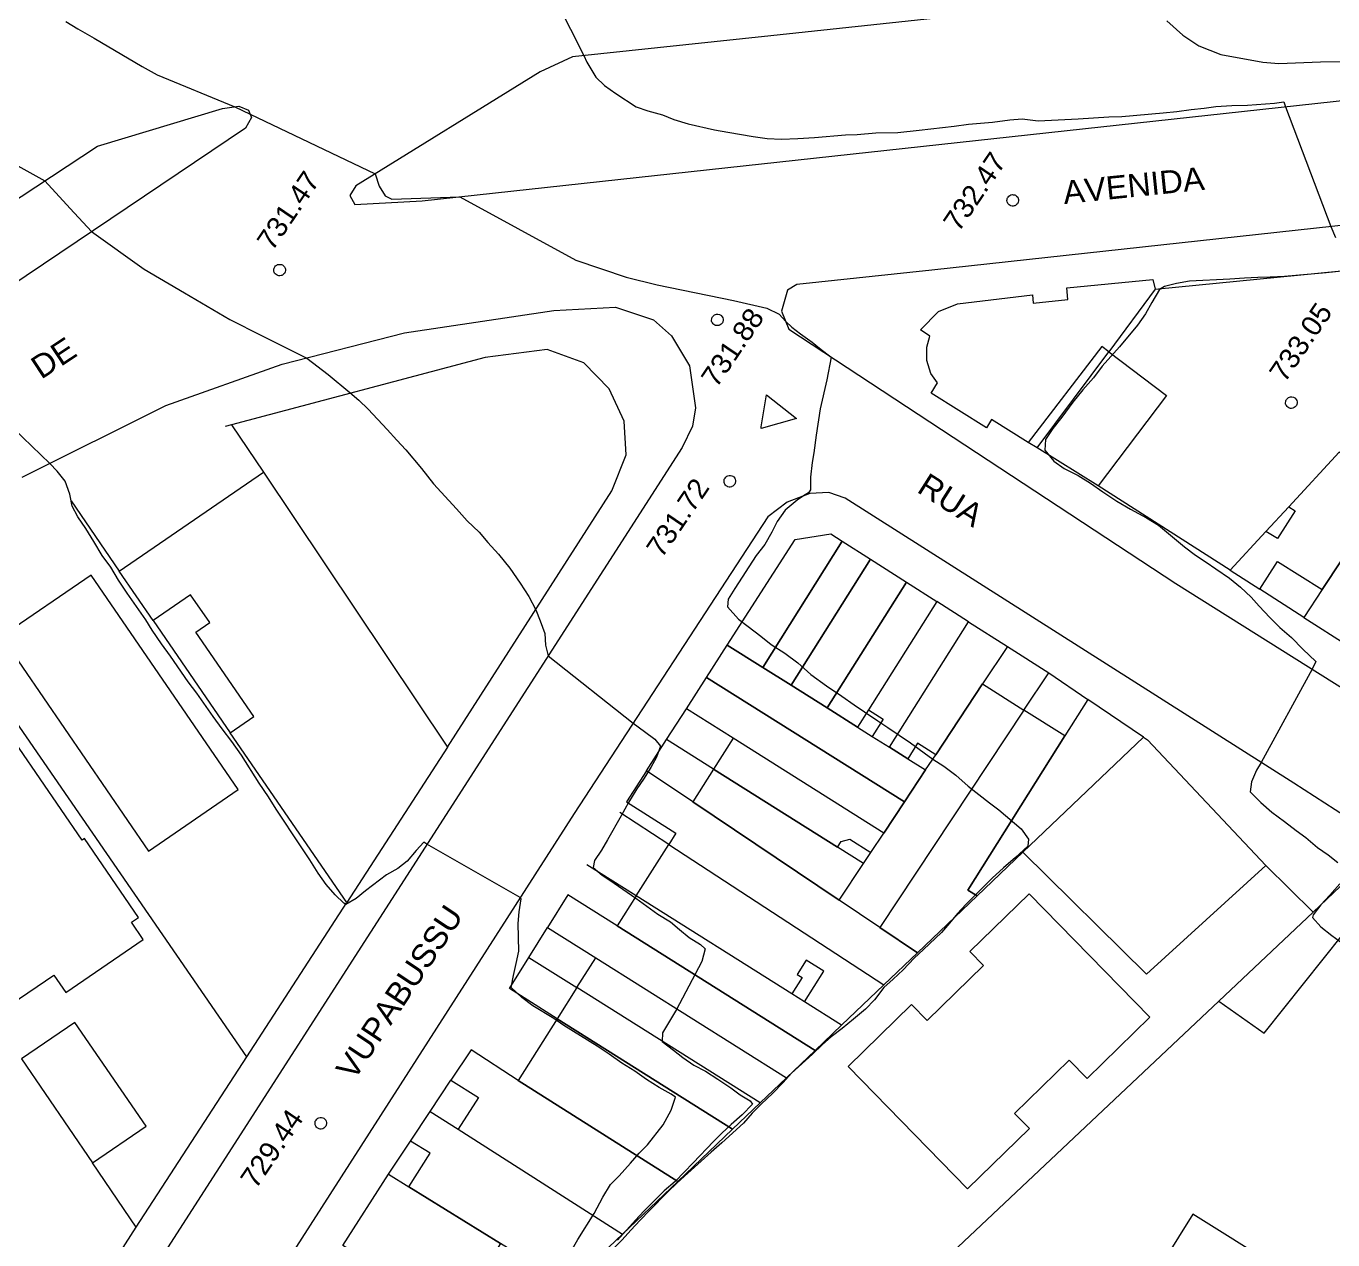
# Model space of a CAD drawing. Header units: metres. Extents: x 325024 to 7190115, y 7391967 to 10157759.
# Drawn here: x 325251.8 to 325364.8, y 7392872.3 to 7392977.3 of the extents above; entities that cross this region are included whole.
import ezdxf
from ezdxf.enums import TextEntityAlignment as Align

# ---------------------------------------------------------------- set-up
doc = ezdxf.new("R2010")
doc.units = ezdxf.units.M
doc.layers.get('0').update_dxf_attribs({"lineweight": 18})
for name, color, linetype, lineweight in [('100_SIST_VIARIO_MEIO_FIO', 1, 'Continuous', 18), ('108_SEP_FIS_CANT_CENT_ILHA', 7, 'Continuous', 18), ('144_P_DUPLA_ASF_TOP', 7, 'Continuous', 18), ('160_P_SIMP_ASF_TOP', 7, 'Continuous', 18), ('206_MURO_E_MURO_ARRIMO', 7, 'Continuous', 18), ('214_PROJ_BEIRAL_EDIF', 10, 'Continuous', 18), ('600_CURVA_MESTRA', 14, 'Continuous', 18), ('604_CURVA_INTERM', 7, 'Continuous', 18), ('606_PTO_COTADO', 7, 'Continuous', 18), ('608_PTO_COTADO_INTERVIA', 1, 'Continuous', 18)]:
    doc.layers.add(name, color=color, linetype=linetype, lineweight=lineweight)
doc.styles.add('Style-Arial', font='arial.ttf', dxfattribs={"height": 1.75})

# ---------------------------------------------------------------- blocks, each defined once
blk = doc.blocks.new('SP09')
at = {"color": 0, "linetype": 'Continuous'}
blk.add_lwpolyline([(-0.03, -0.51), (-0.14, -0.49), (-0.24, -0.46), (-0.31, -0.42), (-0.35, -0.39), (-0.42, -0.31), (-0.47, -0.24), (-0.51, -0.15), (-0.52, -0.09), (-0.52, 0.03), (-0.51, 0.11), (-0.48, 0.2), (-0.44, 0.27), (-0.4, 0.33), (-0.32, 0.39), (-0.23, 0.44), (-0.15, 0.48), (-0.1, 0.48), (-0.03, 0.48), (0.08, 0.48), (0.19, 0.44), (0.27, 0.4), (0.35, 0.32), (0.41, 0.23), (0.46, 0.11), (0.48, 0.03), (0.48, -0.03), (0.47, -0.08), (0.44, -0.21), (0.38, -0.3), (0.31, -0.38), (0.23, -0.44), (0.1, -0.49), (0.02, -0.51)], close=True, dxfattribs=at)
blk = doc.blocks.new('SP10')
at = {"color": 0, "linetype": 'Continuous'}
blk.add_lwpolyline([(-0.03, -0.51), (-0.14, -0.49), (-0.24, -0.46), (-0.31, -0.42), (-0.35, -0.39), (-0.42, -0.31), (-0.47, -0.24), (-0.51, -0.15), (-0.52, -0.09), (-0.52, 0.03), (-0.51, 0.11), (-0.48, 0.2), (-0.44, 0.27), (-0.4, 0.33), (-0.32, 0.39), (-0.23, 0.44), (-0.15, 0.48), (-0.1, 0.48), (-0.03, 0.48), (0.08, 0.48), (0.19, 0.44), (0.27, 0.4), (0.35, 0.32), (0.41, 0.23), (0.46, 0.11), (0.48, 0.03), (0.48, -0.03), (0.47, -0.08), (0.44, -0.21), (0.38, -0.3), (0.31, -0.38), (0.23, -0.44), (0.1, -0.49), (0.02, -0.51)], close=True, dxfattribs=at)

msp = doc.modelspace()

# ---------------------------------------------------------------- linework, layer by layer
at = {"layer": '100_SIST_VIARIO_MEIO_FIO'}
for points in [[(325366.519, 7392960.148), (325330.084, 7392956.172), (325318.438, 7392954.908), (325317.631, 7392954.436), (325317.087, 7392952.608), (325317.741, 7392951.059), (325351.198, 7392929.073), (325369.4, 7392917.613)], [(325251.46, 7392938.255), (325263.872, 7392944.457), (325273.92, 7392948.019), (325284.497, 7392950.746), (325297.403, 7392952.682), (325302.751, 7392952.948), (325306.042, 7392951.866), (325307.6, 7392950.469), (325309.138, 7392947.88), (325309.669, 7392944.258), (325309.399, 7392942.659), (325308.505, 7392940.815), (325248.039, 7392846.835)], [(325429.275, 7392867.985), (325361.398, 7392911.796), (325322.598, 7392936.438), (325321.202, 7392936.93), (325319.561, 7392936.852), (325317.594, 7392936.097), (325315.909, 7392934.829), (325299.178, 7392909.174), (325256.2, 7392842.177), (325250.85, 7392833.928)]]:
    msp.add_lwpolyline(points, dxfattribs=at)
at = {"layer": '108_SEP_FIS_CANT_CENT_ILHA'}
for points in [[(325469.233, 7392987.113), (325463.258, 7392989.97), (325457.76, 7392991.32), (325449.199, 7392990.962), (325369.61, 7392982.148), (325316.188, 7392976.422), (325299.021, 7392974.606), (325296.246, 7392973.322), (325280.309, 7392963.457), (325279.786, 7392962.615), (325280.214, 7392961.844), (325286.047, 7392962.146), (325374.047, 7392971.746), (325442.184, 7392979.221), (325470.93, 7392982.921), (325472.001, 7392983.332), (325472.352, 7392984.306), (325471.456, 7392985.495)], [(325154.772, 7392895.141), (325154.422, 7392896.653), (325166.552, 7392905.49), (325242.04, 7392956.391), (325257.953, 7392966.883), (325268.766, 7392970.136), (325270.198, 7392970.344), (325271.01, 7392969.999), (325271.279, 7392969.357), (325270.769, 7392968.449), (325161.552, 7392894.916), (325158.419, 7392893.449), (325156.17, 7392893.951)], [(325315.337, 7392942.628), (325315.801, 7392945.369), (325318.399, 7392943.344), (325315.336, 7392942.482)]]:
    msp.add_lwpolyline(points, close=True, dxfattribs=at)
at = {"layer": '206_MURO_E_MURO_ARRIMO'}
for p, q in [((325349.415, 7392954.504), (325381.266, 7392957.659)), ((325269.554, 7392942.796), (325268.995, 7392942.648)), ((325339.191, 7392940.802), (325338.435, 7392941.272)), ((325355.88, 7392930.223), (325344.482, 7392937.512)), ((325362.26, 7392926.143), (325358.463, 7392928.571)), ((325336.633, 7392923.621), (325340.202, 7392921.344)), ((325340.202, 7392921.344), (325343.584, 7392919.043)), ((325307.168, 7392915.568), (325308.881, 7392918.236)), ((325348.389, 7392915.774), (325348.728, 7392915.544)), ((325305.431, 7392912.864), (325307.168, 7392915.568)), ((325348.728, 7392915.544), (325358.98, 7392904.684)), ((325363.073, 7392900.639), (325366.592, 7392903.994)), ((325270.864, 7392888.134), (325279.512, 7392901.476)), ((325295.253, 7392896.742), (325296.866, 7392899.329)), ((325293.572, 7392894.045), (325295.253, 7392896.742)), ((325261.322, 7392873.415), (325270.864, 7392888.134)), ((325286.733, 7392883.426), (325288.523, 7392886.12)), ((325283.125, 7392877.994), (325285.032, 7392880.864)), ((325257.227, 7392867.097), (325261.322, 7392873.415))]:
    msp.add_line(p, q, dxfattribs=at)
for points in [[(325255.679, 7392936.208), (325259.849, 7392930.131)], [(325360.947, 7392935.7), (325358.984, 7392933.578)], [(325270.864, 7392888.134), (325243.318, 7392928.131)], [(325262.772, 7392925.871), (325269.432, 7392916.166)], [(325338.065, 7392918.122), (325340.202, 7392921.344)], [(325311.221, 7392913.016), (325307.168, 7392915.568)], [(325307.349, 7392906.506), (325303.128, 7392909.266)], [(325304.532, 7392902.058), (325300.266, 7392904.744)], [(325295.253, 7392896.742), (325299.411, 7392894.125)], [(325297.699, 7392891.424), (325293.572, 7392894.045)], [(325261.322, 7392873.415), (325257.535, 7392878.972)]]:
    msp.add_lwpolyline(points, dxfattribs=at)
at = {"layer": '214_PROJ_BEIRAL_EDIF'}
for points in [[(325345.388, 7392949.106), (325344.787, 7392949.56), (325338.435, 7392941.272), (325335.267, 7392943.242), (325334.813, 7392942.515), (325330.04, 7392945.512), (325330.595, 7392946.425), (325330.011, 7392947.235), (325329.669, 7392948.35), (325329.661, 7392949.515), (325329.938, 7392950.441), (325329.114, 7392951.007), (325330.684, 7392952.601), (325332.304, 7392953.242), (325338.814, 7392954.031), (325338.866, 7392953.318), (325341.842, 7392953.63), (325341.77, 7392954.619), (325349.214, 7392955.354), (325349.415, 7392954.504)], [(325272.311, 7392938.683), (325288.234, 7392914.93), (325302.42, 7392937.093), (325303.682, 7392940.198), (325303.507, 7392943.098), (325302.208, 7392945.909), (325300.009, 7392948.153), (325296.847, 7392949.303), (325291.493, 7392948.623), (325269.554, 7392942.796)], [(325345.388, 7392949.106), (325350.379, 7392945.338), (325344.482, 7392937.512), (325339.191, 7392940.802)], [(325358.984, 7392933.578), (325355.88, 7392930.223), (325358.463, 7392928.571), (325359.979, 7392930.978), (325363.846, 7392928.541), (325372.573, 7392941.729), (325368.687, 7392944.064), (325366.482, 7392941.681), (325369.012, 7392940.087), (325368.106, 7392938.648), (325365.307, 7392940.411), (325360.947, 7392935.7), (325361.494, 7392935.355), (325359.979, 7392932.951)], [(325367.635, 7392926.058), (325373.284, 7392935.143), (325374.397, 7392936.932), (325376.072, 7392939.627), (325375.155, 7392940.178), (325372.573, 7392941.729), (325363.846, 7392928.541), (325362.26, 7392926.143), (325366.144, 7392923.659)], [(325269.432, 7392916.166), (325271.477, 7392917.57), (325266.465, 7392924.874), (325267.663, 7392925.696), (325266.015, 7392928.097), (325262.772, 7392925.871), (325259.849, 7392930.131), (325272.311, 7392938.683), (325288.234, 7392914.93), (325279.512, 7392901.476)], [(325312.416, 7392923.74), (325318.272, 7392932.86), (325321.359, 7392933.369), (325322.352, 7392932.736), (325315.476, 7392921.814)], [(325315.476, 7392921.814), (325322.352, 7392932.736), (325324.794, 7392931.177), (325317.927, 7392920.27)], [(325327.894, 7392929.198), (325321.04, 7392918.311), (325317.927, 7392920.27), (325324.794, 7392931.177)], [(325249.653, 7392924.481), (325262.384, 7392905.929), (325270.135, 7392911.248), (325257.405, 7392929.8)], [(325324.615, 7392918.145), (325323.675, 7392916.652), (325321.04, 7392918.311), (325327.894, 7392929.198), (325330.519, 7392927.523)], [(325324.615, 7392918.145), (325325.887, 7392917.338), (325324.946, 7392915.852), (325326.446, 7392914.907), (325333.28, 7392925.762), (325330.519, 7392927.523)], [(325328.02, 7392913.917), (325326.446, 7392914.907), (325333.28, 7392925.762), (325336.633, 7392923.621), (325334.489, 7392920.387), (325330.433, 7392914.268), (325328.869, 7392915.258)], [(325324.946, 7392915.852), (325326.446, 7392914.907), (325328.02, 7392913.917), (325329.558, 7392912.948), (325327.723, 7392910.182), (325310.622, 7392920.948), (325312.416, 7392923.74), (325315.476, 7392921.814), (325317.927, 7392920.27), (325321.04, 7392918.311), (325323.675, 7392916.652)], [(325235.05, 7392916.404), (325244.804, 7392902.19), (325244.384, 7392901.901), (325245.208, 7392900.701), (325244.35, 7392900.112), (325249.373, 7392892.791), (325250.099, 7392893.289), (325250.515, 7392892.684), (325254.194, 7392895.209), (325255.224, 7392893.708), (325261.914, 7392898.299), (325260.901, 7392899.774), (325261.524, 7392900.202), (325256.848, 7392907.017), (325256.639, 7392906.874), (325249.355, 7392917.489), (325248.973, 7392917.227), (325244.899, 7392923.164)], [(325312.917, 7392915.694), (325308.881, 7392918.236), (325310.622, 7392920.948), (325327.723, 7392910.182), (325325.942, 7392907.494)], [(325330.433, 7392914.268), (325334.489, 7392920.387), (325338.065, 7392918.122), (325325.607, 7392899.336), (325322.094, 7392901.691), (325324.19, 7392904.852), (325324.826, 7392905.812), (325325.942, 7392907.494), (325327.723, 7392910.182), (325329.558, 7392912.948)], [(325341.596, 7392915.886), (325333.204, 7392902.556), (325334.006, 7392902.051), (325337.967, 7392905.829), (325348.389, 7392915.774), (325343.584, 7392919.043)], [(325341.596, 7392915.886), (325338.065, 7392918.122), (325325.607, 7392899.336), (325328.869, 7392897.149), (325334.006, 7392902.051), (325333.204, 7392902.556)], [(325325.942, 7392907.494), (325312.917, 7392915.694), (325311.221, 7392913.016), (325321.945, 7392906.265), (325322.26, 7392906.763), (325323.015, 7392906.959), (325324.826, 7392905.812)], [(325307.349, 7392906.506), (325325.94, 7392894.355), (325328.869, 7392897.149), (325325.607, 7392899.336), (325322.094, 7392901.691), (325309.427, 7392910.185), (325305.431, 7392912.864), (325303.708, 7392910.181), (325307.968, 7392907.483)], [(325309.427, 7392910.185), (325322.094, 7392901.691), (325324.19, 7392904.852), (325321.945, 7392906.265), (325311.221, 7392913.016)], [(325298.75, 7392868.33), (325296.618, 7392865.888), (325301.237, 7392862.576), (325305.164, 7392859.759), (325306.761, 7392861.497), (325307.532, 7392860.891), (325311.981, 7392857.396), (325314.809, 7392855.174), (325354.908, 7392892.947), (325363.073, 7392900.639), (325358.98, 7392904.684), (325348.664, 7392895.284), (325337.967, 7392905.829), (325334.006, 7392902.051), (325328.869, 7392897.149), (325325.94, 7392894.355), (325322.294, 7392890.876), (325320.014, 7392888.701), (325317.523, 7392886.325), (325315.249, 7392884.154), (325312.863, 7392881.878), (325308.136, 7392877.368), (325303.362, 7392872.813), (325299.187, 7392868.83)], [(325307.349, 7392906.506), (325325.94, 7392894.355), (325322.294, 7392890.876), (325319.09, 7392892.894), (325320.769, 7392895.545), (325319.242, 7392896.512), (325318.459, 7392895.274), (325318.881, 7392895.007), (325317.983, 7392893.59), (325304.532, 7392902.058)], [(325296.866, 7392899.329), (325301.042, 7392896.701), (325317.523, 7392886.325), (325320.014, 7392888.701), (325302.897, 7392899.477), (325298.632, 7392902.162)], [(325302.897, 7392899.477), (325320.014, 7392888.701), (325322.294, 7392890.876), (325319.09, 7392892.894), (325317.983, 7392893.59), (325304.532, 7392902.058)], [(325322.857, 7392887.32), (325328.336, 7392892.667), (325329.686, 7392891.284), (325334.552, 7392896.033), (325333.376, 7392897.238), (325338.51, 7392902.247), (325348.937, 7392891.561), (325343.52, 7392886.276), (325341.977, 7392887.857), (325337.257, 7392883.252), (325338.533, 7392881.945), (325333.191, 7392876.731)], [(325354.908, 7392892.947), (325358.817, 7392890.191), (325365.628, 7392898.716), (325379.557, 7392890.359), (325373.812, 7392881.06), (325376.823, 7392879.209), (325342.101, 7392824.814), (325336.603, 7392826.853), (325324.613, 7392831.312), (325320.572, 7392832.815), (325321.555, 7392833.964), (325324.053, 7392836.884), (325318.769, 7392840.59), (325315.264, 7392843.049), (325311.777, 7392845.496), (325307.626, 7392848.408), (325309.213, 7392849.902), (325314.809, 7392855.174)], [(325299.411, 7392894.125), (325301.042, 7392896.701), (325317.523, 7392886.325), (325315.249, 7392884.154)], [(325299.411, 7392894.125), (325297.699, 7392891.424), (325312.863, 7392881.878), (325315.249, 7392884.154)], [(325251.405, 7392887.966), (325257.535, 7392878.972), (325262.164, 7392882.148), (325256.005, 7392891.123)], [(325297.699, 7392891.424), (325294.328, 7392886.101), (325308.136, 7392877.368), (325312.863, 7392881.878)], [(325290.271, 7392888.753), (325288.523, 7392886.12), (325290.891, 7392884.621), (325289.155, 7392881.88), (325303.362, 7392872.813), (325308.136, 7392877.368), (325294.328, 7392886.101)], [(325298.75, 7392868.33), (325295.843, 7392870.128), (325292.814, 7392872.002), (325284.883, 7392876.907), (325286.714, 7392879.799), (325285.032, 7392880.864), (325286.733, 7392883.426), (325289.155, 7392881.88), (325303.362, 7392872.813), (325299.187, 7392868.83)], [(325288.852, 7392865.746), (325279.166, 7392871.82), (325283.125, 7392877.994), (325284.883, 7392876.907), (325292.814, 7392872.002)]]:
    msp.add_lwpolyline(points, close=True, dxfattribs=at)
msp.add_lwpolyline([(325359.906, 7392870.024), (325352.663, 7392874.531), (325346.191, 7392864.132)], dxfattribs=at)
at = {"layer": '600_CURVA_MESTRA', "elevation": 730}
msp.add_lwpolyline([(325298.913, 7392871.335), (325299.506, 7392872.343), (325300.902, 7392874.591), (325301.656, 7392876.009), (325302.31, 7392877.092), (325303.062, 7392877.863), (325304.056, 7392878.946), (325304.781, 7392879.805), (325305.501, 7392880.535), (325306.866, 7392882.266), (325307.57, 7392883.527), (325307.945, 7392884.661), (325307.565, 7392884.927), (325306.518, 7392885.485), (325305.437, 7392886.187), (325304.427, 7392886.916), (325303.304, 7392887.589), (325302.208, 7392888.374), (325301.169, 7392889.058), (325298.282, 7392890.849), (325297.408, 7392891.443), (325295.591, 7392892.55), (325294.645, 7392893.262), (325293.738, 7392894.14), (325293.937, 7392895.178), (325294.174, 7392896.225), (325294.386, 7392897.286), (325294.334, 7392899.666), (325294.418, 7392900.67), (325294.584, 7392901.798), (325294.515, 7392901.905), (325286.452, 7392906.538), (325286.171, 7392906.702), (325285.526, 7392905.97), (325284.737, 7392905.047), (325283.935, 7392904.44), (325282.952, 7392903.879), (325281.137, 7392902.505), (325280.325, 7392901.841), (325279.447, 7392901.315), (325279.254, 7392901.434), (325278.504, 7392902.152), (325277.749, 7392903.046), (325277.043, 7392904.035), (325276.327, 7392905.17), (325275.524, 7392906.399), (325273.415, 7392909.559), (325272.751, 7392910.621), (325271.938, 7392911.81), (325270.415, 7392914.218), (325269.579, 7392915.407), (325268.738, 7392916.513), (325267.976, 7392917.563), (325266.567, 7392919.59), (325265.81, 7392920.553), (325264.289, 7392922.772), (325263.509, 7392923.848), (325262.685, 7392925.024), (325262.148, 7392925.928), (325260.542, 7392928.229), (325259.79, 7392929.367), (325259.107, 7392930.495), (325258.382, 7392931.496), (325257.639, 7392932.697), (325256.969, 7392933.832), (325256.274, 7392934.842), (325255.787, 7392935.763), (325255.561, 7392936.789), (325255.158, 7392937.921), (325254.486, 7392938.795), (325253.832, 7392939.44), (325250.739, 7392942.442)], dxfattribs=at)
at = {"layer": '604_CURVA_INTERM', "flags": 128}
for points, elevation in [([(325294.179, 7392986.247), (325300.019, 7392974.711), (325300.276, 7392974.146), (325301.062, 7392972.837), (325301.792, 7392972.125), (325302.764, 7392971.44), (325304.523, 7392970.297), (325305.557, 7392969.949), (325306.826, 7392969.587), (325307.805, 7392969.19), (325309.037, 7392968.812), (325311.307, 7392968.301), (325312.45, 7392968.08), (325314.664, 7392967.72), (325315.873, 7392967.553), (325317.113, 7392967.487), (325318.511, 7392967.535), (325319.943, 7392967.623), (325322.624, 7392967.867), (325323.654, 7392967.889), (325325.259, 7392968.026), (325327.162, 7392968.072), (325328.994, 7392968.256), (325332.038, 7392968.619), (325333.258, 7392968.786), (325335.349, 7392968.969), (325336.844, 7392969.158), (325337.918, 7392969.246), (325339.287, 7392969.08), (325342.756, 7392969.239), (325345.411, 7392969.405), (325346.533, 7392969.45), (325350.096, 7392969.773), (325351.264, 7392969.871), (325352.521, 7392970.057), (325353.639, 7392970.167), (325354.64, 7392970.302), (325356.028, 7392970.397), (325357.397, 7392970.428), (325359.721, 7392970.611), (325360.522, 7392970.706), (325360.662, 7392970.286), (325364.584, 7392959.937), (325364.997, 7392958.999)], 733), ([(325255.24, 7392977.667), (325256.257, 7392977.027), (325257.674, 7392976.233), (325261.816, 7392973.764), (325263.127, 7392973.055), (325269.85, 7392970.293), (325271.153, 7392969.659), (325281.961, 7392964.48), (325282.328, 7392963.418), (325282.845, 7392962.591), (325283.412, 7392962.309), (325289.277, 7392962.498), (325299.312, 7392957.018), (325303.663, 7392955.567), (325306.358, 7392954.902), (325312.947, 7392953.547), (325315.836, 7392952.879), (325316.889, 7392952.355), (325317.461, 7392951.722), (325317.993, 7392951.236), (325318.739, 7392950.663), (325319.754, 7392949.947), (325320.395, 7392949.428), (325321.404, 7392948.652), (325321.02, 7392946.668), (325320.437, 7392944.174), (325320.09, 7392941.886), (325319.899, 7392940.363), (325319.739, 7392939.527), (325319.595, 7392938.275), (325319.614, 7392937.17), (325319.434, 7392936.914), (325319.001, 7392936.637), (325318.447, 7392936.274), (325317.411, 7392935.396), (325316.713, 7392934.431), (325316.256, 7392933.496), (325315.649, 7392932.428), (325314.918, 7392931.495), (325313.057, 7392928.636), (325312.48, 7392927.723), (325312.422, 7392927.039), (325313.393, 7392925.976), (325314.204, 7392925.344), (325315.32, 7392924.51), (325316.209, 7392923.792), (325317.4, 7392923.045), (325318.514, 7392922.213), (325319.645, 7392921.206), (325320.993, 7392920.218), (325322.303, 7392919.329), (325323.385, 7392918.567), (325324.285, 7392917.984), (325325.43, 7392917.195), (325326.299, 7392916.631), (325328.251, 7392915.298), (325330.193, 7392913.868), (325331.139, 7392913.281), (325332.176, 7392912.492), (325333.246, 7392911.544), (325335.091, 7392910.104), (325335.9, 7392909.511), (325337.825, 7392907.859), (325338.455, 7392906.975), (325338.393, 7392906.362), (325337.329, 7392905.384), (325336.288, 7392904.493), (325335.302, 7392903.583), (325333.82, 7392902.101), (325333.031, 7392901.314), (325332.302, 7392900.53), (325331.635, 7392899.708), (325330.946, 7392898.907), (325329.369, 7392897.436), (325328.564, 7392896.668), (325327.625, 7392895.665), (325326.767, 7392894.853), (325325.943, 7392894.134), (325325.135, 7392893.074), (325324.35, 7392892.277), (325323.333, 7392891.403), (325322.35, 7392890.603), (325321.391, 7392889.863), (325320.64, 7392889.197), (325319.786, 7392888.385), (325317.976, 7392886.741), (325317.233, 7392885.914), (325316.352, 7392884.991), (325315.34, 7392884.048), (325314.556, 7392883.258), (325313.801, 7392882.401), (325311.93, 7392880.7), (325311.007, 7392879.908), (325309.012, 7392878.087), (325308.083, 7392877.262), (325307.269, 7392876.477), (325305.68, 7392874.865), (325304.869, 7392874.031), (325304.073, 7392873.168), (325303.338, 7392872.322), (325302.56, 7392871.536)], 732), ([(325350.406, 7392977.709), (325351.784, 7392976.472), (325353.18, 7392975.568), (325355.073, 7392974.798), (325358.707, 7392974.157), (325360.095, 7392974.027), (325363.709, 7392974.168), (325366.151, 7392974.209)], 734), ([(325247.091, 7392967.384), (325253.421, 7392963.895), (325255.598, 7392961.496), (325257.451, 7392959.504), (325262.012, 7392956.254), (325265.479, 7392954.195), (325269.406, 7392951.906), (325272.135, 7392950.504), (325276.053, 7392948.564), (325277.905, 7392947.142), (325279.776, 7392945.588), (325280.551, 7392944.925), (325281.364, 7392944.141), (325283.009, 7392942.379), (325283.845, 7392941.473), (325284.608, 7392940.613), (325285.971, 7392939.005), (325287.009, 7392937.673), (325288.996, 7392935.522), (325289.926, 7392934.485), (325290.95, 7392933.518), (325291.712, 7392932.618), (325292.644, 7392931.605), (325293.607, 7392930.4), (325294.503, 7392929.112), (325295.259, 7392927.95), (325295.868, 7392926.784), (325296.241, 7392925.855), (325296.643, 7392924.741), (325296.686, 7392923.734), (325296.933, 7392922.829), (325304.269, 7392916.98), (325305.247, 7392916.258), (325306.137, 7392915.596), (325306.653, 7392915.006), (325306.306, 7392914.041), (325305.817, 7392913.155), (325305.166, 7392912.138), (325304.587, 7392911.317), (325303.866, 7392910.138), (325303.234, 7392908.99), (325302.049, 7392906.9), (325301.534, 7392906.026), (325300.925, 7392905.131), (325300.819, 7392904.5), (325301.606, 7392903.853), (325302.647, 7392903.17), (325304.5, 7392901.87), (325306.396, 7392900.475), (325307.494, 7392899.806), (325308.274, 7392899.151), (325309.117, 7392898.474), (325310.098, 7392897.842), (325310.502, 7392897.487), (325310.204, 7392896.371), (325308.544, 7392893.229), (325308.033, 7392892.246), (325306.824, 7392890.209), (325306.79, 7392889.482), (325307.76, 7392888.712), (325308.575, 7392888.096), (325309.532, 7392887.425), (325310.543, 7392886.889), (325311.603, 7392886.21), (325312.72, 7392885.45), (325313.533, 7392884.867), (325314.403, 7392884.334), (325314.594, 7392884.041), (325313.704, 7392883.136), (325312.756, 7392882.305), (325311.935, 7392881.541), (325311.208, 7392880.832), (325309.455, 7392878.966), (325307.898, 7392877.351), (325306.968, 7392876.542), (325305.186, 7392874.788), (325304.479, 7392874.026), (325302.918, 7392872.286)], 731), ([(325366.338, 7392956.175), (325364.177, 7392955.932), (325360.584, 7392955.616), (325359.341, 7392955.542), (325358.287, 7392955.515), (325357.115, 7392955.464), (325355.871, 7392955.371), (325352.373, 7392955.197), (325351.235, 7392955.018), (325350.206, 7392954.748), (325349.792, 7392954.487), (325349.104, 7392953.367), (325348.571, 7392952.387), (325347.876, 7392951.407), (325346.322, 7392949.536), (325344.827, 7392947.851), (325344.064, 7392946.864), (325343.157, 7392945.817), (325342.293, 7392944.76), (325341.35, 7392943.454), (325340.566, 7392942.467), (325339.937, 7392941.508), (325339.859, 7392940.588), (325340.657, 7392939.633), (325341.537, 7392939.003), (325342.752, 7392938.396), (325343.826, 7392937.747), (325344.888, 7392937.007), (325346.088, 7392936.2), (325347.272, 7392935.509), (325348.643, 7392934.761), (325349.696, 7392934.122), (325351.944, 7392932.227), (325352.897, 7392931.529), (325353.823, 7392930.927), (325354.655, 7392930.351), (325355.818, 7392929.516), (325356.786, 7392928.745), (325357.705, 7392927.891), (325358.406, 7392927.099), (325359.318, 7392926.115), (325360.179, 7392925.257), (325361.194, 7392924.405), (325362.182, 7392923.392), (325363.309, 7392922.328), (325362.99, 7392921.649), (325358.571, 7392913.591), (325358.177, 7392912.933), (325357.739, 7392911.912), (325357.612, 7392911.046), (325358.552, 7392910.123), (325359.493, 7392909.305), (325360.583, 7392908.496), (325361.605, 7392907.7), (325362.43, 7392907.118), (325363.451, 7392906.251), (325364.354, 7392905.62), (325365.207, 7392904.931)], 733), ([(325365.38, 7392903.096), (325364.506, 7392902.107), (325363.728, 7392901.284), (325363.076, 7392900.424), (325363.017, 7392900.184), (325363.732, 7392899.39), (325364.67, 7392898.633), (325365.629, 7392897.946)], 733)]:
    msp.add_lwpolyline(points, dxfattribs=dict(at, elevation=elevation))

# ---------------------------------------------------------------- block references
at = {"layer": '606_PTO_COTADO', "rotation": 55.83005668387076}
for p in [(325337.097, 7392962.22, 732.47), (325361.184, 7392944.736, 733.055), (325277.278, 7392882.421, 729.445)]:
    msp.add_blockref('SP09', p, dxfattribs=at)
at = {"layer": '608_PTO_COTADO_INTERVIA', "rotation": 55.83005668387076}
for p in [(325273.717, 7392956.196, 731.466), (325311.56, 7392951.89, 731.885), (325312.637, 7392937.934, 731.716)]:
    msp.add_blockref('SP10', p, dxfattribs=at)

# ---------------------------------------------------------------- texts
at = {"layer": '144_P_DUPLA_ASF_TOP', "style": 'Style-Arial'}
for s, rotation, p in [('AVENIDA', 5.8262, (325341.441, 7392962.868)), ('DE', 33.39663, (325252.546, 7392947.508))]:
    msp.add_text(s, height=2, rotation=rotation, dxfattribs=at).set_placement(p, align=Align.MIDDLE_LEFT)
at = {"layer": '160_P_SIMP_ASF_TOP', "style": 'Style-Arial'}
for s, rotation, p in [('RUA', 327.58019, (325329.246, 7392937.871)), ('VUPABUSSU', 56.39538, (325279.3, 7392886.564))]:
    msp.add_text(s, height=2, rotation=rotation, dxfattribs=at).set_placement(p, align=Align.MIDDLE_LEFT)
at = {"layer": '606_PTO_COTADO', "style": 'Style-Arial'}
for s, p in [('732.47', (325333.796, 7392962.962, 732.47)), ('733.05', (325361.985, 7392949.944, 733.055)), ('729.44', (325273.033, 7392880.225, 729.445))]:
    msp.add_text(s, height=1.75, rotation=55.83006, dxfattribs=at).set_placement(p, align=Align.MIDDLE_CENTER)
at = {"layer": '608_PTO_COTADO_INTERVIA', "style": 'Style-Arial'}
for s, p in [('731.47', (325274.459, 7392961.318, 731.466)), ('731.88', (325312.858, 7392949.49, 731.885)), ('731.72', (325308.128, 7392934.768, 731.716))]:
    msp.add_text(s, height=1.75, rotation=55.83006, dxfattribs=at).set_placement(p, align=Align.MIDDLE_CENTER)

doc.saveas('drawing.dxf')
